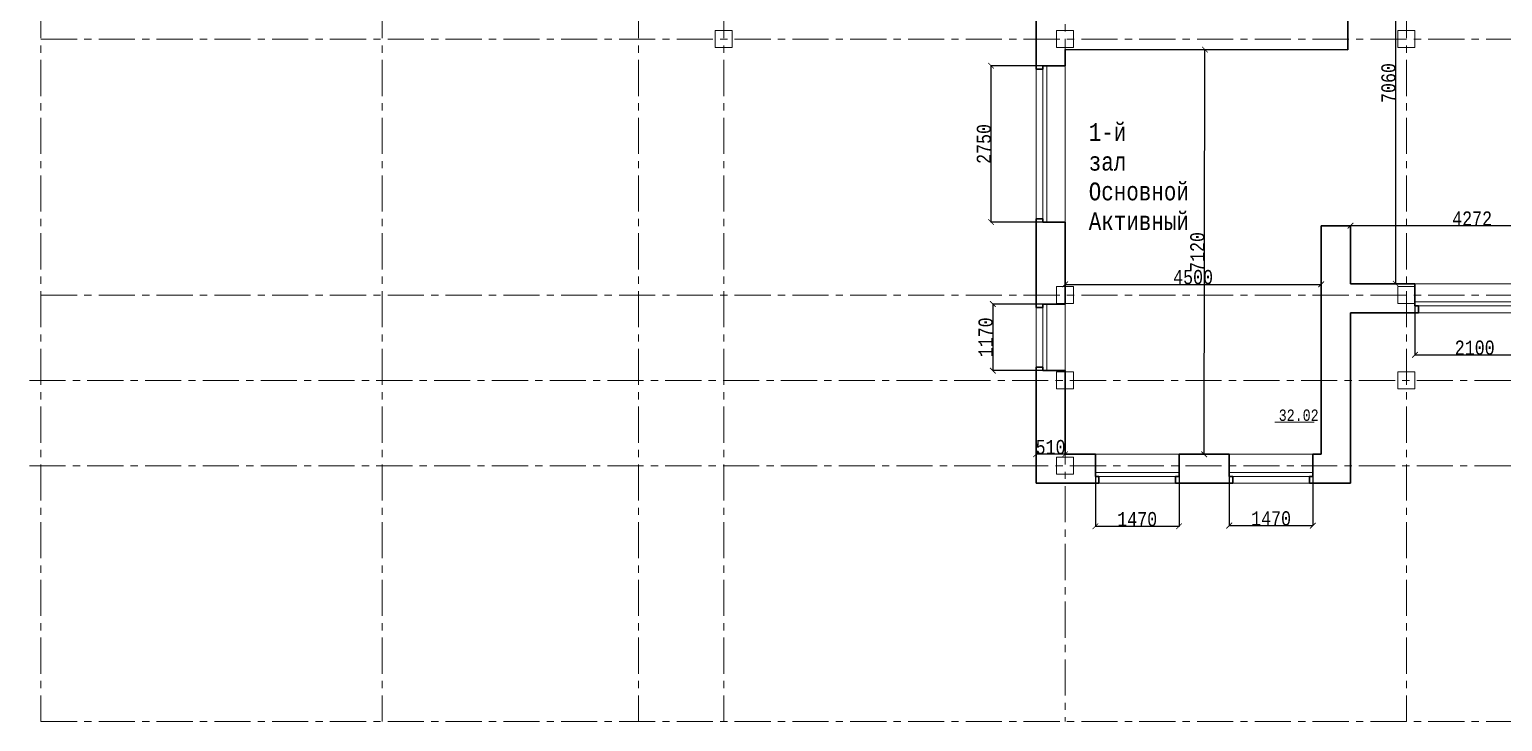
# Model space of a CAD drawing. Header units: millimetres. Extents: x -689206 to 4969298, y -1019800 to 703299.
# Drawn here: x 239020 to 264912, y 538899 to 551071 of the extents above; entities that cross this region are included whole.
import ezdxf

# ---------------------------------------------------------------- set-up
doc = ezdxf.new("R2010")
doc.units = ezdxf.units.MM
doc.linetypes.add('осеваяX2', pattern=[101.6, 63.5, -12.7, 12.7, -12.7])
for name, color, linetype, lineweight in [('несущие', 7, 'Continuous', 30), ('ОКНА', 250, 'Continuous', 20), ('РАЗМЕРЫ', 7, 'Continuous', 9), ('стены', 7, 'Continuous', 20)]:
    doc.layers.add(name, color=color, linetype=linetype, lineweight=lineweight)
doc.styles.add('Аннотативный', font='isocteur.ttf', dxfattribs={"width": 0.7, "height": 250})
doc.dimstyles.new('Аннотативный', dxfattribs={"dimscale": 0, "dimtxt": 250, "dimasz": 100, "dimexe": 1.25, "dimexo": 0.625, "dimtad": 1, "dimdec": 0, "dimtxsty": 'Аннотативный', "dimblk": 'ARCHTICK', "dimcen": 2.5, "dimadec": 0, "dimazin": 0, "dimtfac": 1, "dimtdec": 0, "dimtmove": 0, "dimatfit": 3, "dimfxl": 1, "dimarcsym": 0})

# ---------------------------------------------------------------- blocks, each defined once
blk = doc.blocks.new('_ArchTick')
at = {"color": 0, "linetype": 'ByBlock', "const_width": 0.15}
blk.add_lwpolyline([(-0.5, -0.5), (0.5, 0.5)], dxfattribs=at)
blk = doc.blocks.new('*D487')
at = {"layer": 'Defpoints', "color": 0, "lineweight": 20, "transparency": 16777216}
for p in [(266513, 547620), (262241, 546929), (266513, 546929)]:
    blk.add_point(p, dxfattribs=at)
at = {"layer": 'стены', "color": 0, "lineweight": -2, "transparency": 16777216}
for p, q in [((262241, 546929), (262241, 547621)), ((262241, 547620), (266513, 547620)), ((266513, 546929), (266513, 547621))]:
    blk.add_line(p, q, dxfattribs=at)
at = {"layer": 'стены', "color": 0, "lineweight": -2, "transparency": 16777216, "xscale": 100, "yscale": 100, "zscale": 100, "rotation": 180}
blk.add_blockref('_ArchTick', (262241, 547620), dxfattribs=at)
at = {"layer": 'стены', "color": 0, "lineweight": -2, "transparency": 16777216, "xscale": 100, "yscale": 100, "zscale": 100}
blk.add_blockref('_ArchTick', (266513, 547620), dxfattribs=at)
at = {"layer": 'стены', "color": 0, "lineweight": 13, "transparency": 16777216, "insert": (264377, 547745), "char_height": 250, "attachment_point": 5, "style": 'Аннотативный'}
blk.add_mtext('4272', dxfattribs=at)
blk = doc.blocks.new('*D593')
at = {"layer": 'Defpoints', "color": 0, "lineweight": 20, "transparency": 16777216}
for p in [(259682, 550716), (259682, 550716), (259667, 543599)]:
    blk.add_point(p, dxfattribs=at)
at = {"layer": 'ОКНА', "color": 0, "lineweight": -2, "transparency": 16777216}
for p, q in [((259667, 543599), (259682, 550716)), ((259682, 550716), (259683, 550716)), ((259668, 543599), (259669, 543599))]:
    blk.add_line(p, q, dxfattribs=at)
at = {"layer": 'ОКНА', "color": 0, "lineweight": -2, "transparency": 16777216, "xscale": 100, "yscale": 100, "zscale": 100}
for p, rotation in [((259682, 550716), 89.88563864919588), ((259667, 543599), 269.8856386491959)]:
    blk.add_blockref('_ArchTick', p, dxfattribs=dict(at, rotation=rotation))
at = {"layer": 'ОКНА', "color": 0, "lineweight": 13, "transparency": 16777216, "insert": (259549, 547157), "char_height": 250, "attachment_point": 5, "rotation": 89.8856, "style": 'Аннотативный'}
blk.add_mtext('7120', dxfattribs=at)
blk = doc.blocks.new('*D594')
at = {"layer": 'Defpoints', "color": 0, "lineweight": 20, "transparency": 16777216}
for p in [(257223, 546961), (261723, 546961), (261723, 546588)]:
    blk.add_point(p, dxfattribs=at)
at = {"layer": 'ОКНА', "color": 0, "lineweight": -2, "transparency": 16777216}
for p, q in [((257223, 546961), (257223, 546587)), ((261723, 546961), (261723, 546587)), ((257223, 546588), (261723, 546588))]:
    blk.add_line(p, q, dxfattribs=at)
at = {"layer": 'ОКНА', "color": 0, "lineweight": -2, "transparency": 16777216, "xscale": 100, "yscale": 100, "zscale": 100, "rotation": 180}
blk.add_blockref('_ArchTick', (257223, 546588), dxfattribs=at)
at = {"layer": 'ОКНА', "color": 0, "lineweight": -2, "transparency": 16777216, "xscale": 100, "yscale": 100, "zscale": 100}
blk.add_blockref('_ArchTick', (261723, 546588), dxfattribs=at)
at = {"layer": 'ОКНА', "color": 0, "lineweight": 13, "transparency": 16777216, "insert": (259473, 546714), "char_height": 250, "attachment_point": 5, "style": 'Аннотативный'}
blk.add_mtext('4500', dxfattribs=at)
blk = doc.blocks.new('*D605')
at = {"layer": 'Defpoints', "color": 0, "linetype": 'ByBlock', "lineweight": 20, "transparency": 16777216}
for p in [(255923, 550432), (257223, 550432), (257223, 547682)]:
    blk.add_point(p, dxfattribs=at)
at = {"layer": 'РАЗМЕРЫ', "color": 0, "linetype": 'ByBlock', "lineweight": -2, "transparency": 16777216}
for p, q in [((257222, 550432), (255921, 550432)), ((255923, 547682), (255923, 550432)), ((257222, 547682), (255921, 547682))]:
    blk.add_line(p, q, dxfattribs=at)
at = {"layer": 'РАЗМЕРЫ', "color": 0, "linetype": 'ByBlock', "lineweight": -2, "transparency": 16777216, "xscale": 100, "yscale": 100, "zscale": 100}
for p, rotation in [((255923, 550432), 90), ((255923, 547682), 270)]:
    blk.add_blockref('_ArchTick', p, dxfattribs=dict(at, rotation=rotation))
at = {"layer": 'РАЗМЕРЫ', "color": 0, "linetype": 'ByBlock', "lineweight": 13, "transparency": 16777216, "insert": (255797, 549057), "char_height": 250, "attachment_point": 5, "rotation": 90, "style": 'Аннотативный'}
blk.add_mtext('2750', dxfattribs=at)
blk = doc.blocks.new('*D606')
at = {"layer": 'Defpoints', "color": 0, "linetype": 'ByBlock', "lineweight": 20, "transparency": 16777216}
for p in [(257223, 546241), (255953, 545071), (257223, 545071)]:
    blk.add_point(p, dxfattribs=at)
at = {"layer": 'РАЗМЕРЫ', "color": 0, "linetype": 'ByBlock', "lineweight": -2, "transparency": 16777216}
for p, q in [((257222, 546241), (255952, 546241)), ((255953, 546241), (255953, 545071)), ((257222, 545071), (255952, 545071))]:
    blk.add_line(p, q, dxfattribs=at)
at = {"layer": 'РАЗМЕРЫ', "color": 0, "linetype": 'ByBlock', "lineweight": -2, "transparency": 16777216, "xscale": 100, "yscale": 100, "zscale": 100}
for p, rotation in [((255953, 546241), 90), ((255953, 545071), 270)]:
    blk.add_blockref('_ArchTick', p, dxfattribs=dict(at, rotation=rotation))
at = {"layer": 'РАЗМЕРЫ', "color": 0, "linetype": 'ByBlock', "lineweight": 13, "transparency": 16777216, "insert": (255828, 545656), "char_height": 250, "attachment_point": 5, "rotation": 90, "style": 'Аннотативный'}
blk.add_mtext('1170', dxfattribs=at)
blk = doc.blocks.new('*D607')
at = {"layer": 'Defpoints', "color": 0, "linetype": 'ByBlock', "lineweight": 20, "transparency": 16777216}
for p in [(257756, 543599), (259226, 543599), (259226, 542332)]:
    blk.add_point(p, dxfattribs=at)
at = {"layer": 'РАЗМЕРЫ', "color": 0, "linetype": 'ByBlock', "lineweight": -2, "transparency": 16777216}
for p, q in [((257756, 543598), (257756, 542330)), ((259226, 543598), (259226, 542330)), ((257756, 542332), (259226, 542332))]:
    blk.add_line(p, q, dxfattribs=at)
at = {"layer": 'РАЗМЕРЫ', "color": 0, "linetype": 'ByBlock', "lineweight": -2, "transparency": 16777216, "xscale": 100, "yscale": 100, "zscale": 100, "rotation": 180}
blk.add_blockref('_ArchTick', (257756, 542332), dxfattribs=at)
at = {"layer": 'РАЗМЕРЫ', "color": 0, "linetype": 'ByBlock', "lineweight": -2, "transparency": 16777216, "xscale": 100, "yscale": 100, "zscale": 100}
blk.add_blockref('_ArchTick', (259226, 542332), dxfattribs=at)
at = {"layer": 'РАЗМЕРЫ', "color": 0, "linetype": 'ByBlock', "lineweight": 13, "transparency": 16777216, "insert": (258491, 542457), "char_height": 250, "attachment_point": 5, "style": 'Аннотативный'}
blk.add_mtext('1470', dxfattribs=at)
blk = doc.blocks.new('*D608')
at = {"layer": 'Defpoints', "color": 0, "linetype": 'ByBlock', "lineweight": 20, "transparency": 16777216}
for p in [(260109, 543599), (261579, 543599), (261579, 542345)]:
    blk.add_point(p, dxfattribs=at)
at = {"layer": 'РАЗМЕРЫ', "color": 0, "linetype": 'ByBlock', "lineweight": -2, "transparency": 16777216}
for p, q in [((260109, 543598), (260109, 542344)), ((261579, 543598), (261579, 542344)), ((260109, 542345), (261579, 542345))]:
    blk.add_line(p, q, dxfattribs=at)
at = {"layer": 'РАЗМЕРЫ', "color": 0, "linetype": 'ByBlock', "lineweight": -2, "transparency": 16777216, "xscale": 100, "yscale": 100, "zscale": 100, "rotation": 180}
blk.add_blockref('_ArchTick', (260109, 542345), dxfattribs=at)
at = {"layer": 'РАЗМЕРЫ', "color": 0, "linetype": 'ByBlock', "lineweight": -2, "transparency": 16777216, "xscale": 100, "yscale": 100, "zscale": 100}
blk.add_blockref('_ArchTick', (261579, 542345), dxfattribs=at)
at = {"layer": 'РАЗМЕРЫ', "color": 0, "linetype": 'ByBlock', "lineweight": 13, "transparency": 16777216, "insert": (260844, 542470), "char_height": 250, "attachment_point": 5, "style": 'Аннотативный'}
blk.add_mtext('1470', dxfattribs=at)
blk = doc.blocks.new('*D624')
at = {"layer": 'Defpoints', "color": 0, "linetype": 'ByBlock', "lineweight": 20, "transparency": 16777216}
for p in [(263373, 546599), (265473, 546599), (265473, 545347)]:
    blk.add_point(p, dxfattribs=at)
at = {"layer": 'РАЗМЕРЫ', "color": 0, "linetype": 'ByBlock', "lineweight": -2, "transparency": 16777216}
for p, q in [((263373, 546598), (263373, 545346)), ((265473, 546598), (265473, 545346)), ((263373, 545347), (265473, 545347))]:
    blk.add_line(p, q, dxfattribs=at)
at = {"layer": 'РАЗМЕРЫ', "color": 0, "linetype": 'ByBlock', "lineweight": -2, "transparency": 16777216, "xscale": 100, "yscale": 100, "zscale": 100, "rotation": 180}
blk.add_blockref('_ArchTick', (263373, 545347), dxfattribs=at)
at = {"layer": 'РАЗМЕРЫ', "color": 0, "linetype": 'ByBlock', "lineweight": -2, "transparency": 16777216, "xscale": 100, "yscale": 100, "zscale": 100}
blk.add_blockref('_ArchTick', (265473, 545347), dxfattribs=at)
at = {"layer": 'РАЗМЕРЫ', "color": 0, "linetype": 'ByBlock', "lineweight": 13, "transparency": 16777216, "insert": (264423, 545473), "char_height": 250, "attachment_point": 5, "style": 'Аннотативный'}
blk.add_mtext('2100', dxfattribs=at)
blk = doc.blocks.new('*D631')
at = {"layer": 'Defpoints', "color": 0, "linetype": 'ByBlock', "lineweight": 20, "transparency": 16777216}
for p in [(262807, 553659), (263034, 553659), (262807, 546599)]:
    blk.add_point(p, dxfattribs=at)
at = {"layer": 'РАЗМЕРЫ', "color": 0, "linetype": 'ByBlock', "lineweight": -2, "transparency": 16777216}
for p, q in [((262808, 553659), (263036, 553659)), ((263034, 546599), (263034, 553659)), ((262807, 546599), (263035, 546599))]:
    blk.add_line(p, q, dxfattribs=at)
at = {"layer": 'РАЗМЕРЫ', "color": 0, "linetype": 'ByBlock', "lineweight": -2, "transparency": 16777216, "xscale": 100, "yscale": 100, "zscale": 100}
for p, rotation in [((263034, 553659), 89.99630299813984), ((263034, 546599), 269.9963029981398)]:
    blk.add_blockref('_ArchTick', p, dxfattribs=dict(at, rotation=rotation))
at = {"layer": 'РАЗМЕРЫ', "color": 0, "linetype": 'ByBlock', "lineweight": 13, "transparency": 16777216, "insert": (262909, 550129), "char_height": 250, "attachment_point": 5, "rotation": 89.9963, "style": 'Аннотативный'}
blk.add_mtext('7060', dxfattribs=at)
blk = doc.blocks.new('*D632')
at = {"layer": 'Defpoints', "color": 0, "linetype": 'ByBlock', "lineweight": 20, "transparency": 16777216}
for p in [(256713, 543599), (256713, 543599), (257223, 543599)]:
    blk.add_point(p, dxfattribs=at)
at = {"layer": 'РАЗМЕРЫ', "color": 0, "linetype": 'ByBlock', "lineweight": -2, "transparency": 16777216}
for p, q in [((256713, 543599), (256713, 543600)), ((257223, 543599), (256713, 543599)), ((257223, 543599), (257223, 543600))]:
    blk.add_line(p, q, dxfattribs=at)
at = {"layer": 'РАЗМЕРЫ', "color": 0, "linetype": 'ByBlock', "lineweight": -2, "transparency": 16777216, "xscale": 100, "yscale": 100, "zscale": 100, "rotation": 180}
blk.add_blockref('_ArchTick', (256713, 543599), dxfattribs=at)
at = {"layer": 'РАЗМЕРЫ', "color": 0, "linetype": 'ByBlock', "lineweight": -2, "transparency": 16777216, "xscale": 100, "yscale": 100, "zscale": 100}
blk.add_blockref('_ArchTick', (257223, 543599), dxfattribs=at)
at = {"layer": 'РАЗМЕРЫ', "color": 0, "linetype": 'ByBlock', "lineweight": 13, "transparency": 16777216, "insert": (256968, 543724), "char_height": 250, "attachment_point": 5, "style": 'Аннотативный'}
blk.add_mtext('510', dxfattribs=at)

msp = doc.modelspace()

# ---------------------------------------------------------------- linework, layer by layer
at = {"layer": 'несущие', "color": 18, "linetype": 'ByBlock', "lineweight": 30, "true_color": 0x000000}
msp.add_line((256832.7, 547681.6), (257222.7, 547681.6), dxfattribs=at)
at = {"layer": 'несущие', "color": 0}
for p, q in [((263372.7, 546598.5), (262240.8, 546598.5)), ((263372.7, 546598.5), (263372.7, 546208.5)), ((257222.7, 546241.1), (256832.7, 546241.1)), ((262240.8, 546088.5), (263432.7, 546088.5)), ((263372.7, 546208.5), (263432.7, 546208.5)), ((263432.7, 546208.5), (263432.7, 546088.5)), ((256832.7, 545131.1), (256712.7, 545131.1)), ((256832.7, 545071.1), (256832.7, 545131.1)), ((257222.7, 545071.1), (256832.7, 545071.1))]:
    msp.add_line(p, q, dxfattribs=at)
at = {"layer": 'несущие', "lineweight": 30}
for p, q in [((257222.7, 543598.5), (257755.9, 543598.5)), ((259225.9, 543598.5), (260108.8, 543598.5)), ((261578.8, 543598.5), (261722.8, 543598.5)), ((261722.8, 543598.5), (261578.8, 543598.5)), ((256712.7, 543088.5), (257815.9, 543088.5)), ((259165.9, 543088.5), (260168.8, 543088.5)), ((261518.8, 543088.5), (262240.8, 543088.5))]:
    msp.add_line(p, q, dxfattribs=at)
at = {"layer": 'ОКНА', "color": 18, "true_color": 0x000000}
for p, q in [((256832.7, 550371.6), (256832.7, 547741.6)), ((256902.7, 550431.6), (256902.7, 547681.6)), ((256832.7, 546181.1), (256832.7, 545071.1)), ((256902.7, 546241.1), (256902.7, 545071.1)), ((257755.9, 543278.5), (259225.9, 543278.5)), ((260108.8, 543278.5), (261578.8, 543278.5)), ((257815.9, 543208.5), (259165.9, 543208.5)), ((260168.8, 543208.5), (261518.8, 543208.5))]:
    msp.add_line(p, q, dxfattribs=at)
at = {"layer": 'ОКНА', "color": 0}
for p, q in [((263372.7, 546598.5), (265472.7, 546598.5)), ((257222.7, 545071.1), (257222.7, 546248.5)), ((265412.7, 546088.5), (263432.7, 546088.5)), ((257755.9, 543598.5), (259225.9, 543598.5)), ((260108.8, 543598.5), (261578.8, 543598.5)), ((257815.9, 543088.5), (259165.9, 543088.5)), ((260168.8, 543088.5), (261518.8, 543088.5))]:
    msp.add_line(p, q, dxfattribs=at)
at = {"layer": 'ОКНА'}
for p, q in [((263372.7, 546278.5), (265472.7, 546278.5)), ((263372.7, 546208.5), (265412.7, 546208.5))]:
    msp.add_line(p, q, dxfattribs=at)
at = {"layer": 'ОКНА', "color": 18, "lineweight": 30, "true_color": 0x000000}
for p, q in [((257755.9, 543208.5), (257815.9, 543208.5)), ((257815.9, 543088.5), (257815.9, 543208.5)), ((259225.9, 543208.5), (259165.9, 543208.5)), ((259165.9, 543208.5), (259165.9, 543088.5)), ((260108.8, 543208.5), (260168.8, 543208.5)), ((260168.8, 543088.5), (260168.8, 543208.5)), ((261578.8, 543208.5), (261518.8, 543208.5)), ((261518.8, 543208.5), (261518.8, 543088.5))]:
    msp.add_line(p, q, dxfattribs=at)
at = {"layer": 'ОКНА', "color": 7, "lineweight": 30, "true_color": 0xffffff}
for p, q in [((257815.9, 543208.5), (257815.9, 543088.5)), ((260168.8, 543208.5), (260168.8, 543088.5))]:
    msp.add_line(p, q, dxfattribs=at)
at = {"layer": 'РАЗМЕРЫ', "lineweight": 30}
for p, q in [((262193.5, 550710.6), (257222.7, 550720.5)), ((256832.7, 550371.6), (256712.7, 550371.6)), ((256712.7, 550371.6), (256832.7, 550371.6)), ((256832.7, 550431.6), (256832.7, 550371.6)), ((256832.7, 547741.6), (256712.7, 547741.6)), ((256832.7, 547681.6), (256832.7, 547741.6)), ((256712.7, 546181.1), (256832.7, 546181.1)), ((256832.7, 546241.1), (256832.7, 546181.1))]:
    msp.add_line(p, q, dxfattribs=at)
at = {"layer": 'РАЗМЕРЫ'}
for p, q in [((256712.7, 547741.6), (256712.7, 550371.6)), ((257222.7, 547681.6), (257222.7, 550431.6)), ((256712.7, 545131.1), (256712.7, 546181.1))]:
    msp.add_line(p, q, dxfattribs=at)
at = {"layer": 'РАЗМЕРЫ', "color": 114, "true_color": 0x139b48}
msp.add_line((260910.1, 544162.1), (261599.4, 544162.1), dxfattribs=at)
at = {"layer": 'стены', "color": 1, "linetype": 'осеваяX2', "lineweight": 15, "ltscale": 10}
for p, q in [((239222.7, 583046), (239222.7, 538898.5)), ((245222.7, 583046), (245222.7, 538898.5)), ((249722.7, 583046), (249722.7, 538898.5)), ((251222.7, 583046), (251222.7, 538898.5)), ((263222.7, 583046), (263222.7, 538898.5)), ((239222.7, 550900.5), (311372.7, 550900.5)), ((239222.7, 546398.5), (311372.7, 546398.5)), ((239020.4, 544898.5), (311170.4, 544898.5)), ((239020.4, 543398.5), (311170.4, 543398.5)), ((239222.7, 538898.5), (311372.7, 538898.5))]:
    msp.add_line(p, q, dxfattribs=at)
at = {"layer": 'стены', "color": 1, "linetype": 'осеваяX2', "ltscale": 10}
for p, q in [((257222.7, 577323.1), (257222.7, 550431.6)), ((257222.7, 547681.6), (257222.7, 547171.1)), ((257222.7, 545071.1), (257222.7, 538898.5))]:
    msp.add_line(p, q, dxfattribs=at)
at = {"layer": 'стены', "lineweight": 30}
for p, q in [((262193.4, 553658.6), (262193.5, 550710.6)), ((256712.7, 551218.1), (256712.7, 550371.6)), ((257222.7, 550720.5), (257222.7, 550431.6)), ((256712.7, 547741.6), (256712.7, 546181.1)), ((257222.7, 547681.6), (257222.7, 546241.1)), ((261722.8, 547619.6), (261722.8, 543598.5)), ((261722.8, 547619.6), (262232.8, 547619.6)), ((262240.8, 546598.5), (262240.8, 547611.6)), ((257222.7, 546241.1), (256832.7, 546241.1)), ((262240.8, 546088.5), (262240.8, 543088.5)), ((256712.7, 545131.1), (256712.7, 543088.5)), ((257222.7, 545071.1), (257222.7, 543598.5))]:
    msp.add_line(p, q, dxfattribs=at)
at = {"layer": 'стены'}
for p, q in [((256712.7, 550371.6), (256712.7, 551218.1)), ((256712.7, 550371.6), (256712.7, 551218.1)), ((256712.7, 544481.1), (256712.7, 544460.6))]:
    msp.add_line(p, q, dxfattribs=at)
at = {"layer": 'стены', "color": 18, "lineweight": 30, "true_color": 0x000000}
for p, q in [((257222.7, 550431.6), (256832.7, 550431.6)), ((257755.9, 543598.5), (257755.9, 543208.5)), ((259225.9, 543208.5), (259225.9, 543598.5)), ((260108.8, 543598.5), (260108.8, 543208.5)), ((261578.8, 543208.5), (261578.8, 543598.5))]:
    msp.add_line(p, q, dxfattribs=at)
at = {"layer": 'стены', "color": 7, "lineweight": 30, "true_color": 0xffffff}
msp.add_line((256832.7, 547681.6), (257222.7, 547681.6), dxfattribs=at)
at = {"layer": 'стены', "color": 240, "true_color": 0xed1f24}
for points in [[(251072.7, 551050.5), (251372.7, 551050.5), (251372.7, 550750.5), (251072.7, 550750.5)], [(257072.7, 551050.5), (257372.7, 551050.5), (257372.7, 550750.5), (257072.7, 550750.5)], [(263072.7, 551050.5), (263372.7, 551050.5), (263372.7, 550750.5), (263072.7, 550750.5)], [(257072.7, 546548.5), (257372.7, 546548.5), (257372.7, 546248.5), (257072.7, 546248.5)], [(263072.7, 546548.5), (263372.7, 546548.5), (263372.7, 546248.5), (263072.7, 546248.5)], [(257072.7, 545048.5), (257372.7, 545048.5), (257372.7, 544748.5), (257072.7, 544748.5)], [(263072.7, 545048.5), (263372.7, 545048.5), (263372.7, 544748.5), (263072.7, 544748.5)], [(257072.7, 543548.5), (257372.7, 543548.5), (257372.7, 543248.5), (257072.7, 543248.5)]]:
    msp.add_lwpolyline(points, close=True, dxfattribs=at)

# ---------------------------------------------------------------- texts
at = {"insert": (257639.1, 549424.5), "char_height": 313.597, "width": 1449.342, "attachment_point": 1, "style": 'Аннотативный'}
msp.add_mtext('1-й зал Основной  Активный', dxfattribs=at)
at = {"layer": 'РАЗМЕРЫ', "color": 114, "true_color": 0x139b48, "insert": (260978.4, 544386.2), "char_height": 200, "width": 656.117, "attachment_point": 1, "style": 'Аннотативный'}
msp.add_mtext('32.02', dxfattribs=at)

# ---------------------------------------------------------------- dimensions: what is measured, and where the dimension line sits
at = {"layer": 'ОКНА', "lineweight": 13}
dim = msp.add_aligned_dim(p1=(259667.3, 543598.5), p2=(259681.5, 550715.6), distance=0, text='7120', dimstyle='Аннотативный', dxfattribs=at)
dim.commit()
dim.dimension.update_dxf_attribs({"geometry": '*D593', "text_midpoint": (259548.8, 547157.3)})
dim = msp.add_aligned_dim(p1=(257222.7, 546961.3), p2=(261722.8, 546961.3), distance=-373, dimstyle='Аннотативный', dxfattribs=at)
dim.commit()
dim.dimension.update_dxf_attribs({"geometry": '*D594', "text_midpoint": (259472.7, 546713.9)})
at = {"layer": 'РАЗМЕРЫ', "color": 18, "linetype": 'ByBlock', "lineweight": 13, "true_color": 0x000000}
for p1, p2, distance, picture, middle in [((262806.7, 546598.5), (262807.2, 553658.6), -227.2, '*D631', (262908.6, 550128.5)), ((257222.7, 543598.5), (256712.7, 543598.5), 0, '*D632', (256967.7, 543724.1))]:
    dim = msp.add_aligned_dim(p1=p1, p2=p2, distance=distance, dimstyle='Аннотативный', dxfattribs=at)
    dim.commit()
    dim.dimension.update_dxf_attribs({"geometry": picture, "text_midpoint": middle})
for base, p1, p2, picture, middle in [((255922.7, 550431.6), (257222.7, 547681.6), (257222.7, 550431.6), '*D605', (255797.1, 549056.6)), ((255953.3, 545071.1), (257222.7, 546241.1), (257222.7, 545071.1), '*D606', (255827.7, 545656.1))]:
    dim = msp.add_linear_dim(base=base, p1=p1, p2=p2, angle=90, dimstyle='Аннотативный', dxfattribs=at)
    dim.commit()
    dim.dimension.update_dxf_attribs({"geometry": picture, "text_midpoint": middle})
for base, p1, p2, picture, middle in [((265472.7, 545347.4), (263372.7, 546598.5), (265472.7, 546598.5), '*D624', (264422.7, 545473)), ((259225.9, 542331.7), (257755.9, 543598.5), (259225.9, 543598.5), '*D607', (258490.9, 542457.3)), ((261578.8, 542344.8), (260108.8, 543598.5), (261578.8, 543598.5), '*D608', (260843.8, 542470.4))]:
    dim = msp.add_linear_dim(base=base, p1=p1, p2=p2, dimstyle='Аннотативный', dxfattribs=at)
    dim.commit()
    dim.dimension.update_dxf_attribs({"geometry": picture, "text_midpoint": middle})
at = {"layer": 'стены', "lineweight": 13}
dim = msp.add_linear_dim(base=(266512.8, 547619.6), p1=(262240.8, 546928.5), p2=(266512.8, 546928.5), dimstyle='Аннотативный', dxfattribs=at)
dim.commit()
dim.dimension.update_dxf_attribs({"geometry": '*D487', "text_midpoint": (264376.8, 547745.2)})

doc.saveas('drawing.dxf')
